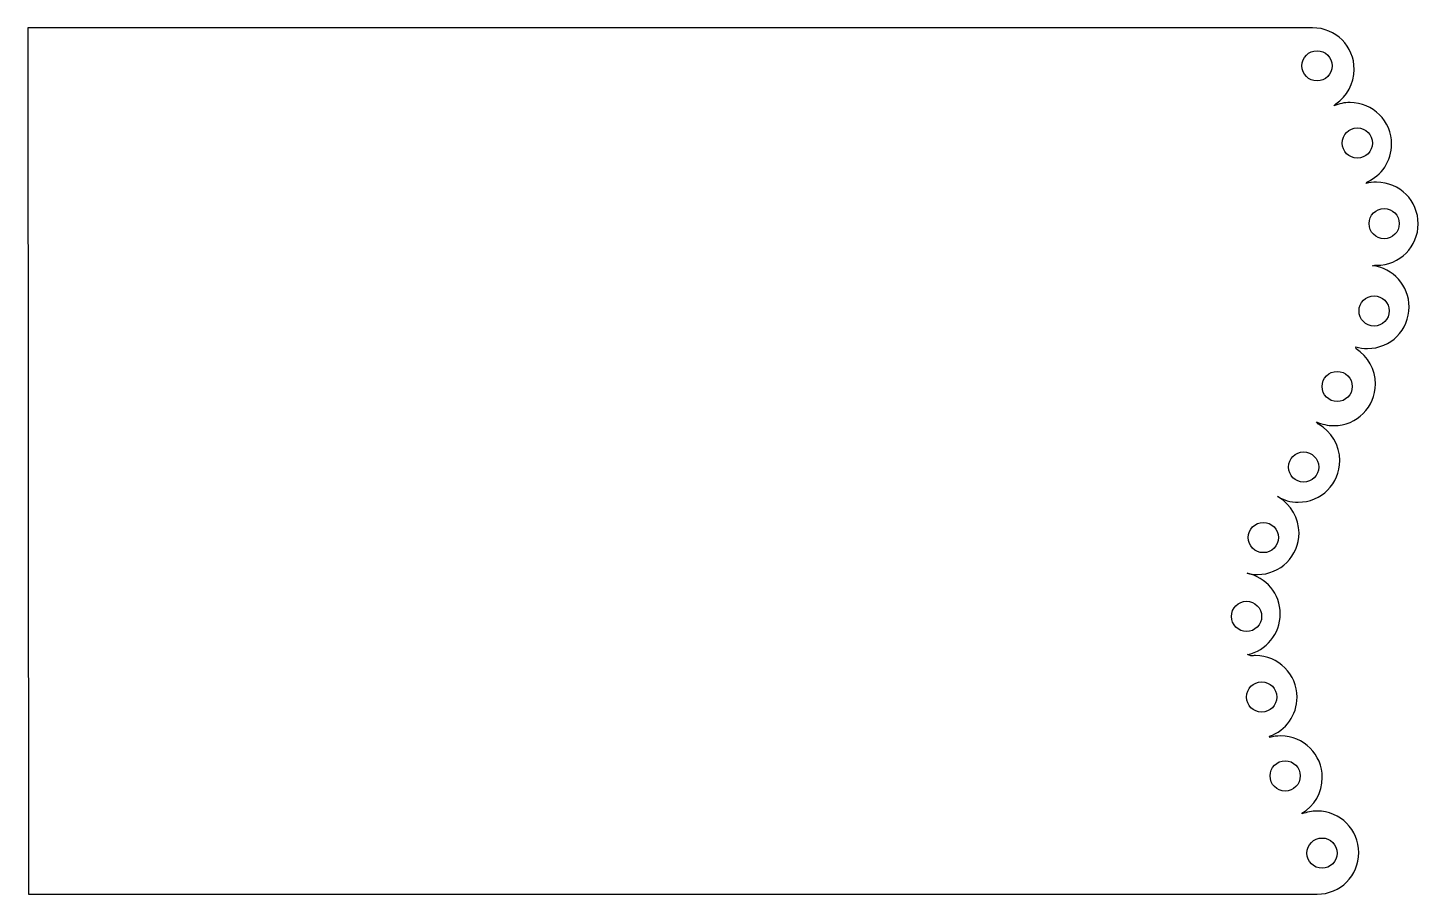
# Model space of a CAD drawing. Header units: centimetres. Extents: x -8.9 to 8.9, y -5.5 to 5.5.
import ezdxf

# ---------------------------------------------------------------- set-up
doc = ezdxf.new("R2010")
doc.units = ezdxf.units.CM
doc.header["$MEASUREMENT"] = 0
doc.layers.add('Camada 1', color=7, linetype='Continuous')

msp = doc.modelspace()

# ---------------------------------------------------------------- linework, layer by layer
at = {"layer": 'Camada 1'}
for points, knots in [([(6.6898, -1.43265), (6.9316, -1.4821), (7.11337, -1.69591), (7.11337, -1.95229), (7.11337, -1.95229), (7.11337, -2.20716), (6.93356, -2.42013), (6.69387, -2.47116), (6.69387, -2.47116), (6.69387, -2.47116), (6.73655, -2.48754), (6.73655, -2.48754), (6.73655, -2.48754), (6.75671, -2.48519), (6.77722, -2.48405), (6.79793, -2.48405), (6.79793, -2.48405), (7.09096, -2.48405), (7.32839, -2.72149), (7.32839, -3.01451), (7.32839, -3.01451), (7.32839, -3.24404), (7.18258, -3.43948), (6.97848, -3.51341), (6.97848, -3.51341), (6.97848, -3.51341), (6.98158, -3.52772), (6.98158, -3.52772), (6.98158, -3.52772), (7.02587, -3.51576), (7.07239, -3.50936), (7.12041, -3.50936), (7.12041, -3.50936), (7.41333, -3.50936), (7.65087, -3.7468), (7.65087, -4.03982), (7.65087, -4.03982), (7.65087, -4.23458), (7.54575, -4.40489), (7.38922, -4.49718), (7.38922, -4.49718), (7.38922, -4.49718), (7.39335, -4.50451), (7.39335, -4.50451), (7.39335, -4.50451), (7.45307, -4.48115), (7.51815, -4.46834), (7.58615, -4.46834), (7.58615, -4.46834), (7.87915, -4.46834), (8.11661, -4.7058), (8.11661, -4.9988), (8.11661, -4.9988), (8.11661, -5.29172), (7.87915, -5.52926), (7.58615, -5.52926), (7.58615, -5.52926), (7.58173, -5.52926), (7.57721, -5.52926), (7.57276, -5.52918), (7.57276, -5.52918), (7.57276, -5.52918), (-8.86476, -5.5292), (-8.86476, -5.5292), (-8.86476, -5.5292), (-8.86476, -5.5292), (-8.87473, 5.52928), (-8.87473, 5.52928), (-8.87473, 5.52928), (-8.87473, 5.52928), (7.52742, 5.52928), (7.52742, 5.52928), (7.52742, 5.52928), (7.82031, 5.52928), (8.05786, 5.29179), (8.05786, 4.99884), (8.05786, 4.99884), (8.05786, 4.81593), (7.96528, 4.65467), (7.82447, 4.55931), (7.82447, 4.55931), (7.82447, 4.55931), (7.79867, 4.53407), (7.79867, 4.53407), (7.79867, 4.53407), (7.86214, 4.56095), (7.93194, 4.57579), (8.00523, 4.57579), (8.00523, 4.57579), (8.29823, 4.57579), (8.53569, 4.3383), (8.53569, 4.04533), (8.53569, 4.04533), (8.53569, 3.82885), (8.40599, 3.64263), (8.22004, 3.56019), (8.22004, 3.56019), (8.22004, 3.56019), (8.20969, 3.54148), (8.20969, 3.54148), (8.20969, 3.54148), (8.25263, 3.5527), (8.29774, 3.55873), (8.34426, 3.55873), (8.34426, 3.55873), (8.63718, 3.55873), (8.87472, 3.32119), (8.87472, 3.02827), (8.87472, 3.02827), (8.87472, 2.73524), (8.63718, 2.49781), (8.34426, 2.49781), (8.34426, 2.49781), (8.33664, 2.49781), (8.32913, 2.49794), (8.32159, 2.49829), (8.32159, 2.49829), (8.32159, 2.49829), (8.29005, 2.49321), (8.29005, 2.49321), (8.29005, 2.49321), (8.55397, 2.4627), (8.75892, 2.23844), (8.75892, 1.96624), (8.75892, 1.96624), (8.75892, 1.67332), (8.52146, 1.43578), (8.22846, 1.43578), (8.22846, 1.43578), (8.17636, 1.43578), (8.12607, 1.44332), (8.07852, 1.45729), (8.07852, 1.45729), (8.07852, 1.45729), (8.08275, 1.43022), (8.08275, 1.43022), (8.08275, 1.43022), (8.23081, 1.33613), (8.32894, 1.17064), (8.32894, 0.98225), (8.32894, 0.98225), (8.32894, 0.68925), (8.0915, 0.45181), (7.79848, 0.45181), (7.79848, 0.45181), (7.71929, 0.45181), (7.64402, 0.46914), (7.57649, 0.50031), (7.57649, 0.50031), (7.57649, 0.50031), (7.60144, 0.46819), (7.60144, 0.46819), (7.60144, 0.46819), (7.76408, 0.3776), (7.8742, 0.2039), (7.8742, 0.00443), (7.8742, 0.00443), (7.8742, -0.28849), (7.63666, -0.52601), (7.34374, -0.52601), (7.34374, -0.52601), (7.24664, -0.52601), (7.15567, -0.49995), (7.07741, -0.45444), (7.07741, -0.45444), (7.07741, -0.45444), (7.09924, -0.46584), (7.09924, -0.46584), (7.09924, -0.46584), (7.25156, -0.559), (7.35329, -0.72693), (7.35329, -0.91867), (7.35329, -0.91867), (7.35329, -1.21159), (7.11572, -1.44913), (6.82283, -1.44913), (6.82283, -1.44913), (6.77732, -1.44913), (6.73314, -1.44339), (6.69096, -1.43257), (6.69096, -1.43257), (6.69096, -1.43257), (6.6898, -1.43265), (6.6898, -1.43265)], [0, 0, 0, 0, 0.0212766, 0.0212766, 0.0212766, 0.0212766, 0.04255319, 0.04255319, 0.04255319, 0.04255319, 0.06382979, 0.06382979, 0.06382979, 0.06382979, 0.08510638, 0.08510638, 0.08510638, 0.08510638, 0.10638298, 0.10638298, 0.10638298, 0.10638298, 0.12765957, 0.12765957, 0.12765957, 0.12765957, 0.14893617, 0.14893617, 0.14893617, 0.14893617, 0.17021277, 0.17021277, 0.17021277, 0.17021277, 0.19148936, 0.19148936, 0.19148936, 0.19148936, 0.21276596, 0.21276596, 0.21276596, 0.21276596, 0.23404255, 0.23404255, 0.23404255, 0.23404255, 0.25531915, 0.25531915, 0.25531915, 0.25531915, 0.27659574, 0.27659574, 0.27659574, 0.27659574, 0.29787234, 0.29787234, 0.29787234, 0.29787234, 0.31914894, 0.31914894, 0.31914894, 0.31914894, 0.34042553, 0.34042553, 0.34042553, 0.34042553, 0.36170213, 0.36170213, 0.36170213, 0.36170213, 0.38297872, 0.38297872, 0.38297872, 0.38297872, 0.40425532, 0.40425532, 0.40425532, 0.40425532, 0.42553191, 0.42553191, 0.42553191, 0.42553191, 0.44680851, 0.44680851, 0.44680851, 0.44680851, 0.46808511, 0.46808511, 0.46808511, 0.46808511, 0.4893617, 0.4893617, 0.4893617, 0.4893617, 0.5106383, 0.5106383, 0.5106383, 0.5106383, 0.53191489, 0.53191489, 0.53191489, 0.53191489, 0.55319149, 0.55319149, 0.55319149, 0.55319149, 0.57446809, 0.57446809, 0.57446809, 0.57446809, 0.59574468, 0.59574468, 0.59574468, 0.59574468, 0.61702128, 0.61702128, 0.61702128, 0.61702128, 0.63829787, 0.63829787, 0.63829787, 0.63829787, 0.65957447, 0.65957447, 0.65957447, 0.65957447, 0.68085106, 0.68085106, 0.68085106, 0.68085106, 0.70212766, 0.70212766, 0.70212766, 0.70212766, 0.72340426, 0.72340426, 0.72340426, 0.72340426, 0.74468085, 0.74468085, 0.74468085, 0.74468085, 0.76595745, 0.76595745, 0.76595745, 0.76595745, 0.78723404, 0.78723404, 0.78723404, 0.78723404, 0.80851064, 0.80851064, 0.80851064, 0.80851064, 0.82978723, 0.82978723, 0.82978723, 0.82978723, 0.85106383, 0.85106383, 0.85106383, 0.85106383, 0.87234043, 0.87234043, 0.87234043, 0.87234043, 0.89361702, 0.89361702, 0.89361702, 0.89361702, 0.91489362, 0.91489362, 0.91489362, 0.91489362, 0.93617021, 0.93617021, 0.93617021, 0.93617021, 0.95744681, 0.95744681, 0.95744681, 0.95744681, 1, 1, 1, 1]), ([(7.58346, 4.85086), (7.68998, 4.85086), (7.77637, 4.93719), (7.77637, 5.04366), (7.77637, 5.04366), (7.77637, 5.15018), (7.68998, 5.23657), (7.58346, 5.23657), (7.58346, 5.23657), (7.47697, 5.23657), (7.39068, 5.15018), (7.39068, 5.04366), (7.39068, 5.04366), (7.39066, 4.93719), (7.47694, 4.85086), (7.58346, 4.85086)], [0, 0, 0, 0, 0.2, 0.2, 0.2, 0.2, 0.4, 0.4, 0.4, 0.4, 0.6, 0.6, 0.6, 0.6, 1, 1, 1, 1]), ([(8.09771, 3.86526), (8.20423, 3.86526), (8.29051, 3.95157), (8.29051, 4.05811), (8.29051, 4.05811), (8.29051, 4.16463), (8.20423, 4.25096), (8.09771, 4.25096), (8.09771, 4.25096), (7.99122, 4.25096), (7.90483, 4.16463), (7.90483, 4.05811), (7.90483, 4.05811), (7.90482, 3.95157), (7.99121, 3.86526), (8.09771, 3.86526)], [0, 0, 0, 0, 0.2, 0.2, 0.2, 0.2, 0.4, 0.4, 0.4, 0.4, 0.6, 0.6, 0.6, 0.6, 1, 1, 1, 1]), ([(8.44055, 2.83677), (8.54707, 2.83677), (8.63335, 2.92316), (8.63335, 3.02968), (8.63335, 3.02968), (8.63335, 3.13615), (8.54707, 3.22248), (8.44055, 3.22248), (8.44055, 3.22248), (8.33403, 3.22248), (8.24764, 3.13615), (8.24764, 3.02968), (8.24764, 3.02968), (8.24764, 2.92316), (8.33403, 2.83677), (8.44055, 2.83677)], [0, 0, 0, 0, 0.2, 0.2, 0.2, 0.2, 0.4, 0.4, 0.4, 0.4, 0.6, 0.6, 0.6, 0.6, 1, 1, 1, 1]), ([(8.31199, 1.72266), (8.41851, 1.72266), (8.50479, 1.80902), (8.50479, 1.91551), (8.50479, 1.91551), (8.50479, 2.022), (8.41851, 2.10836), (8.31199, 2.10836), (8.31199, 2.10836), (8.20547, 2.10836), (8.11911, 2.022), (8.11911, 1.91551), (8.11911, 1.91551), (8.11911, 1.80902), (8.20544, 1.72266), (8.31199, 1.72266)], [0, 0, 0, 0, 0.2, 0.2, 0.2, 0.2, 0.4, 0.4, 0.4, 0.4, 0.6, 0.6, 0.6, 0.6, 1, 1, 1, 1]), ([(7.84058, 0.75847), (7.9471, 0.75847), (8.03338, 0.84486), (8.03338, 0.95138), (8.03338, 0.95138), (8.03338, 1.05785), (7.9471, 1.14418), (7.84058, 1.14418), (7.84058, 1.14418), (7.73406, 1.14418), (7.64767, 1.05785), (7.64767, 0.95138), (7.64767, 0.95138), (7.64768, 0.84485), (7.73406, 0.75847), (7.84058, 0.75847)], [0, 0, 0, 0, 0.2, 0.2, 0.2, 0.2, 0.4, 0.4, 0.4, 0.4, 0.6, 0.6, 0.6, 0.6, 1, 1, 1, 1]), ([(7.41204, -0.26994), (7.51856, -0.26994), (7.60495, -0.18355), (7.60495, -0.07709), (7.60495, -0.07709), (7.60495, 0.02938), (7.51856, 0.11574), (7.41204, 0.11574), (7.41204, 0.11574), (7.30552, 0.11574), (7.21924, 0.02938), (7.21924, -0.07709), (7.21924, -0.07709), (7.21924, -0.18355), (7.30552, -0.26994), (7.41204, -0.26994)], [0, 0, 0, 0, 0.2, 0.2, 0.2, 0.2, 0.4, 0.4, 0.4, 0.4, 0.6, 0.6, 0.6, 0.6, 1, 1, 1, 1]), ([(6.89787, -1.16984), (7.00439, -1.16984), (7.09067, -1.08351), (7.09067, -0.97701), (7.09067, -0.97701), (7.09067, -0.87049), (7.00439, -0.78416), (6.89787, -0.78416), (6.89787, -0.78416), (6.79135, -0.78416), (6.70496, -0.87049), (6.70496, -0.97701), (6.70496, -0.97701), (6.70496, -1.08351), (6.79135, -1.16984), (6.89787, -1.16984)], [0, 0, 0, 0, 0.2, 0.2, 0.2, 0.2, 0.4, 0.4, 0.4, 0.4, 0.6, 0.6, 0.6, 0.6, 1, 1, 1, 1]), ([(6.68361, -2.17682), (6.79013, -2.17682), (6.87641, -2.09049), (6.87641, -1.98402), (6.87641, -1.98402), (6.87641, -1.87753), (6.79013, -1.79114), (6.68361, -1.79114), (6.68361, -1.79114), (6.57709, -1.79114), (6.4907, -1.87753), (6.4907, -1.98402), (6.4907, -1.98402), (6.49071, -2.09051), (6.57707, -2.17682), (6.68361, -2.17682)], [0, 0, 0, 0, 0.2, 0.2, 0.2, 0.2, 0.4, 0.4, 0.4, 0.4, 0.6, 0.6, 0.6, 0.6, 1, 1, 1, 1]), ([(6.87641, -3.20528), (6.9829, -3.20528), (7.06929, -3.11895), (7.06929, -3.01245), (7.06929, -3.01245), (7.06929, -2.90593), (6.9829, -2.8196), (6.87641, -2.8196), (6.87641, -2.8196), (6.76989, -2.8196), (6.68361, -2.90593), (6.68361, -3.01245), (6.68361, -3.01245), (6.68361, -3.11897), (6.76987, -3.20528), (6.87641, -3.20528)], [0, 0, 0, 0, 0.2, 0.2, 0.2, 0.2, 0.4, 0.4, 0.4, 0.4, 0.6, 0.6, 0.6, 0.6, 1, 1, 1, 1]), ([(7.1764, -4.21229), (7.28289, -4.21229), (7.3692, -4.12596), (7.3692, -4.01949), (7.3692, -4.01949), (7.3692, -3.913), (7.28289, -3.82661), (7.1764, -3.82661), (7.1764, -3.82661), (7.06988, -3.82661), (6.98349, -3.913), (6.98349, -4.01949), (6.98349, -4.01949), (6.98349, -4.12595), (7.06985, -4.21229), (7.1764, -4.21229)], [0, 0, 0, 0, 0.2, 0.2, 0.2, 0.2, 0.4, 0.4, 0.4, 0.4, 0.6, 0.6, 0.6, 0.6, 1, 1, 1, 1]), ([(7.64778, -5.19791), (7.7543, -5.19791), (7.84058, -5.11158), (7.84058, -5.00506), (7.84058, -5.00506), (7.84058, -4.89854), (7.7543, -4.81221), (7.64778, -4.81221), (7.64778, -4.81221), (7.54126, -4.81221), (7.4549, -4.89854), (7.4549, -5.00506), (7.4549, -5.00506), (7.4549, -5.11158), (7.54126, -5.19791), (7.64778, -5.19791)], [0, 0, 0, 0, 0.2, 0.2, 0.2, 0.2, 0.4, 0.4, 0.4, 0.4, 0.6, 0.6, 0.6, 0.6, 1, 1, 1, 1])]:
    msp.add_open_spline(points, degree=3, knots=knots, dxfattribs=at)

doc.saveas('drawing.dxf')
